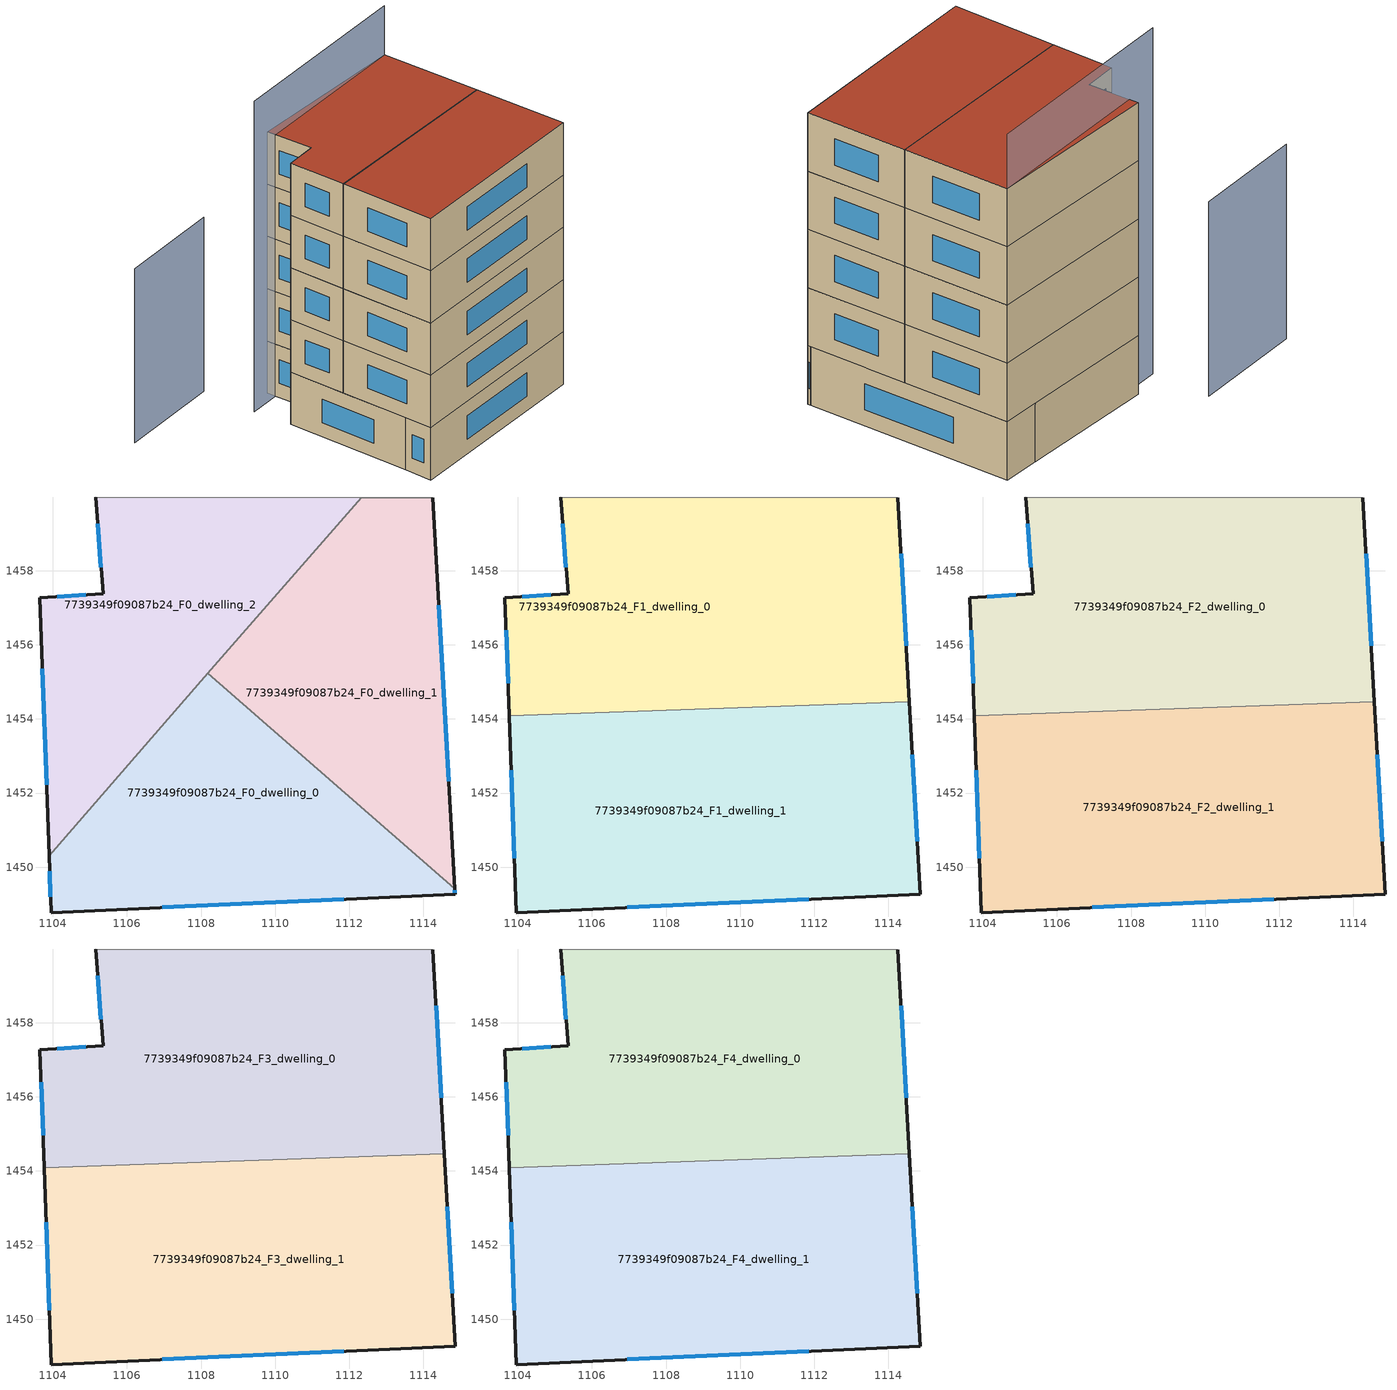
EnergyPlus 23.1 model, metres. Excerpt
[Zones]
7739349f09087b24_F0_dwelling_0
 floor ground (EU_floor_Construction): 1114.85,1449.42 1114.86,1449.27 1103.95,1448.77 1103.9,1450.31 1108.19,1455.23 z0
 wall outside (EU_wall_Construction): 1103.9,1450.31 1103.95,1448.77 1114.86,1449.27 1114.85,1449.42 z0:3
 wall to 7739349f09087b24_F0_dwelling_1 (EU_wall_Construction): 1114.85,1449.42 1108.19,1455.23 z0:3
 wall to 7739349f09087b24_F0_dwelling_2 (EU_wall_Construction): 1108.19,1455.23 1103.9,1450.31 z0:3
 window (EU_Window_Construction): 1114.86,1449.31 1114.85,1449.38 / 1106.95,1448.91 1111.86,1449.13 / 1103.91,1449.89 1103.94,1449.2 z0.83:2.17
7739349f09087b24_F0_dwelling_1
 floor ground (EU_floor_Construction): 1114.26,1459.98 1114.85,1449.42 1108.19,1455.23 1112.33,1459.98 z0
 wall outside (EU_wall_Construction): 1114.85,1449.42 1114.26,1459.98 z0:3
 wall adiabatic (EU_wall_Construction): 1114.26,1459.98 1112.33,1459.98 z0:3
 wall to 7739349f09087b24_F0_dwelling_2 (EU_wall_Construction): 1112.33,1459.98 1108.19,1455.23 z0:3
 window (EU_Window_Construction): 1114.69,1452.32 1114.42,1457.07 z0.83:2.17
7739349f09087b24_F0_dwelling_2
 floor ground (EU_floor_Construction): 1112.33,1459.98 1103.9,1450.31 1103.65,1457.28 1105.35,1457.38 1105.15,1459.98 z0
 wall outside (EU_wall_Construction): 1105.15,1459.98 1105.35,1457.38 1103.65,1457.28 1103.9,1450.31 z0:3
 wall adiabatic (EU_wall_Construction): 1112.33,1459.98 1105.15,1459.98 z0:3
 window (EU_Window_Construction): 1103.72,1455.36 1103.83,1452.23 / 1104.89,1457.35 1104.12,1457.31 / 1105.21,1459.27 1105.3,1458.1 z0.83:2.17
7739349f09087b24_F1_dwelling_0
 floor to 7739349f09087b24_F0_dwelling_2 (EU_floor_Construction): 1112.33,1459.98 1107.29,1454.2 1103.76,1454.08 1103.65,1457.28 1105.35,1457.38 1105.15,1459.98 z3
 floor to 7739349f09087b24_F0_dwelling_1 (EU_floor_Construction): 1114.26,1459.98 1114.57,1454.46 1109.28,1454.27 1108.19,1455.23 1112.33,1459.98 z3
 floor to 7739349f09087b24_F0_dwelling_0 (EU_floor_Construction): 1109.28,1454.27 1107.29,1454.2 1108.19,1455.23 z3
 wall outside (EU_wall_Construction): 1105.15,1459.98 1105.35,1457.38 1103.65,1457.28 1103.76,1454.08 / 1114.57,1454.46 1114.26,1459.98 z3:6
 wall adiabatic (EU_wall_Construction): 1114.26,1459.98 1105.15,1459.98 z3:6
 wall to 7739349f09087b24_F1_dwelling_1 (EU_wall_Construction): 1103.76,1454.08 1114.57,1454.46 z3:6
 window (EU_Window_Construction): 1105.21,1459.27 1105.3,1458.1 / 1114.48,1455.98 1114.35,1458.46 / 1103.68,1456.4 1103.73,1454.96 / 1104.89,1457.35 1104.12,1457.31 z3.83:5.17
7739349f09087b24_F1_dwelling_1
 floor to 7739349f09087b24_F0_dwelling_0 (EU_floor_Construction): 1114.85,1449.42 1114.86,1449.27 1103.95,1448.77 1103.9,1450.31 1107.29,1454.2 1109.28,1454.27 z3
 floor to 7739349f09087b24_F0_dwelling_2 (EU_floor_Construction): 1107.29,1454.2 1103.9,1450.31 1103.76,1454.08 z3
 floor to 7739349f09087b24_F0_dwelling_1 (EU_floor_Construction): 1114.57,1454.46 1114.85,1449.42 1109.28,1454.27 z3
 wall outside (EU_wall_Construction): 1103.76,1454.08 1103.95,1448.77 1114.86,1449.27 1114.57,1454.46 z3:6
 window (EU_Window_Construction): 1114.78,1450.7 1114.65,1453.03 / 1106.95,1448.91 1111.86,1449.13 / 1103.82,1452.62 1103.9,1450.23 z3.83:5.17
7739349f09087b24_F2_dwelling_0
 floor to 7739349f09087b24_F1_dwelling_0 (EU_floor_Construction): 1114.26,1459.98 1114.57,1454.46 1103.76,1454.08 1103.65,1457.28 1105.35,1457.38 1105.15,1459.98 z6
 wall outside (EU_wall_Construction): 1105.15,1459.98 1105.35,1457.38 1103.65,1457.28 1103.76,1454.08 / 1114.57,1454.46 1114.26,1459.98 z6:9
 wall adiabatic (EU_wall_Construction): 1114.26,1459.98 1105.15,1459.98 z6:9
 wall to 7739349f09087b24_F2_dwelling_1 (EU_wall_Construction): 1103.76,1454.08 1114.57,1454.46 z6:9
 window (EU_Window_Construction): 1105.21,1459.27 1105.3,1458.1 / 1114.48,1455.98 1114.35,1458.46 / 1103.68,1456.4 1103.73,1454.96 / 1104.89,1457.35 1104.12,1457.31 z6.83:8.17
7739349f09087b24_F2_dwelling_1
 floor to 7739349f09087b24_F1_dwelling_1 (EU_floor_Construction): 1114.57,1454.46 1114.86,1449.27 1103.95,1448.77 1103.76,1454.08 z6
 wall outside (EU_wall_Construction): 1103.76,1454.08 1103.95,1448.77 1114.86,1449.27 1114.57,1454.46 z6:9
 window (EU_Window_Construction): 1114.78,1450.7 1114.65,1453.03 / 1106.95,1448.91 1111.86,1449.13 / 1103.82,1452.62 1103.9,1450.23 z6.83:8.17
7739349f09087b24_F3_dwelling_0
 floor to 7739349f09087b24_F2_dwelling_0 (EU_floor_Construction): 1114.26,1459.98 1114.57,1454.46 1103.76,1454.08 1103.65,1457.28 1105.35,1457.38 1105.15,1459.98 z9
 wall outside (EU_wall_Construction): 1105.15,1459.98 1105.35,1457.38 1103.65,1457.28 1103.76,1454.08 / 1114.57,1454.46 1114.26,1459.98 z9:12
 wall adiabatic (EU_wall_Construction): 1114.26,1459.98 1105.15,1459.98 z9:12
 wall to 7739349f09087b24_F3_dwelling_1 (EU_wall_Construction): 1103.76,1454.08 1114.57,1454.46 z9:12
 window (EU_Window_Construction): 1105.21,1459.27 1105.3,1458.1 / 1114.48,1455.98 1114.35,1458.46 / 1103.68,1456.4 1103.73,1454.96 / 1104.89,1457.35 1104.12,1457.31 z9.83:11.17
7739349f09087b24_F3_dwelling_1
 floor to 7739349f09087b24_F2_dwelling_1 (EU_floor_Construction): 1114.57,1454.46 1114.86,1449.27 1103.95,1448.77 1103.76,1454.08 z9
 wall outside (EU_wall_Construction): 1103.76,1454.08 1103.95,1448.77 1114.86,1449.27 1114.57,1454.46 z9:12
 window (EU_Window_Construction): 1114.78,1450.7 1114.65,1453.03 / 1106.95,1448.91 1111.86,1449.13 / 1103.82,1452.62 1103.9,1450.23 z9.83:11.17
7739349f09087b24_F4_dwelling_0
 floor to 7739349f09087b24_F3_dwelling_0 (EU_floor_Construction): 1114.26,1459.98 1114.57,1454.46 1103.76,1454.08 1103.65,1457.28 1105.35,1457.38 1105.15,1459.98 z12
 wall outside (EU_wall_Construction): 1105.15,1459.98 1105.35,1457.38 1103.65,1457.28 1103.76,1454.08 / 1114.57,1454.46 1114.26,1459.98 z12:15
 wall adiabatic (EU_wall_Construction): 1114.26,1459.98 1105.15,1459.98 z12:15
 wall to 7739349f09087b24_F4_dwelling_1 (EU_wall_Construction): 1103.76,1454.08 1114.57,1454.46 z12:15
 window (EU_Window_Construction): 1105.21,1459.27 1105.3,1458.1 / 1114.48,1455.98 1114.35,1458.46 / 1103.68,1456.4 1103.73,1454.96 / 1104.89,1457.35 1104.12,1457.31 z12.83:14.17
 roof outside (EU_roof_Construction): 1114.57,1454.46 1114.26,1459.98 1105.15,1459.98 1105.35,1457.38 1103.65,1457.28 1103.76,1454.08 z15
7739349f09087b24_F4_dwelling_1
 floor to 7739349f09087b24_F3_dwelling_1 (EU_floor_Construction): 1114.57,1454.46 1114.86,1449.27 1103.95,1448.77 1103.76,1454.08 z12
 wall outside (EU_wall_Construction): 1103.76,1454.08 1103.95,1448.77 1114.86,1449.27 1114.57,1454.46 z12:15
 window (EU_Window_Construction): 1114.78,1450.7 1114.65,1453.03 / 1106.95,1448.91 1111.86,1449.13 / 1103.82,1452.62 1103.9,1450.23 z12.83:14.17
 roof outside (EU_roof_Construction): 1114.86,1449.27 1114.57,1454.46 1103.76,1454.08 1103.95,1448.77 z15
shading: 1114.26,1459.98 1103.45,1459.41 z0:17.8; 1103.35,1462.48 1097.55,1462.14 z0:10
[Building]
EU S2 Campaign: North Axis=0; Terrain=City; Solar Distribution=FullExterior
[Site:Location]
Lyon-Bron: Latitude=45.75; Longitude=5; Time Zone=1; Elevation=198
[SizingPeriod:WeatherFileDays]
AnnualSizingPeriod: Begin Month=1; Begin Day of Month=1; End Month=12; End Day of Month=31; Day of Week for Start Day=Monday; Use Weather File Daylight Saving Period=No; Use Weather File Rain and Snow Indicators=No
[MATERIAL]
EU_InternalMass_Material: Roughness=MediumRough; Thickness=0.1; Conductivity=1; Density=1800; Specific Heat=900; Thermal Absorptance=0.9; Solar Absorptance=0.7; Visible Absorptance=0.7
[MATERIAL:NOMASS] Roughness=MediumRough; Thermal Absorptance=0.9; Solar Absorptance=0.7; Visible Absorptance=0.7
Name | Thermal Resistance
EU_wall_NoMass | 0.87146
EU_roof_NoMass | 0.842276
EU_floor_NoMass | 0.496999
[WINDOWMATERIAL:SIMPLEGLAZINGSYSTEM]
EU_Window_SimpleGlazing: UFactor=2.2525; Solar Heat Gain Coefficient=0.76; Visible Transmittance=0.76
[CONSTRUCTION]
EU_wall_Construction: EU_wall_NoMass
EU_roof_Construction: EU_roof_NoMass
EU_floor_Construction: EU_floor_NoMass
EU_Window_Construction: EU_Window_SimpleGlazing
EU_InternalMass_Construction: EU_InternalMass_Material
[ZONE] Type=1; Multiplier=1; Ceiling Height=autocalculate; Floor Area=autocalculate; Part of Total Floor Area=Yes
Name | Volume
7739349f09087b24_F0_dwelling_0 | 114.141
7739349f09087b24_F1_dwelling_0; 7739349f09087b24_F2_dwelling_0; 7739349f09087b24_F3_dwelling_0; 7739349f09087b24_F4_dwelling_0 | 171.229
7739349f09087b24_F0_dwelling_1 | 114.161
7739349f09087b24_F1_dwelling_1; 7739349f09087b24_F2_dwelling_1; 7739349f09087b24_F3_dwelling_1; 7739349f09087b24_F4_dwelling_1 | 171.237
7739349f09087b24_F0_dwelling_2 | 114.157
[INTERNALMASS] Construction=EU_InternalMass_Construction
Name | Zone or ZoneList | Surface Area
7739349f09087b24_F0_dwelling_0_EU_InternalMass | 7739349f09087b24_F0_dwelling_0 | 38.0459
7739349f09087b24_F0_dwelling_1_EU_InternalMass | 7739349f09087b24_F0_dwelling_1 | 38.054
7739349f09087b24_F0_dwelling_2_EU_InternalMass | 7739349f09087b24_F0_dwelling_2 | 38.0529
7739349f09087b24_F1_dwelling_0_EU_InternalMass | 7739349f09087b24_F1_dwelling_0 | 57.0765
7739349f09087b24_F1_dwelling_1_EU_InternalMass | 7739349f09087b24_F1_dwelling_1 | 57.0789
7739349f09087b24_F2_dwelling_0_EU_InternalMass | 7739349f09087b24_F2_dwelling_0 | 57.0765
7739349f09087b24_F2_dwelling_1_EU_InternalMass | 7739349f09087b24_F2_dwelling_1 | 57.0789
7739349f09087b24_F3_dwelling_0_EU_InternalMass | 7739349f09087b24_F3_dwelling_0 | 57.0765
7739349f09087b24_F3_dwelling_1_EU_InternalMass | 7739349f09087b24_F3_dwelling_1 | 57.0789
7739349f09087b24_F4_dwelling_0_EU_InternalMass | 7739349f09087b24_F4_dwelling_0 | 57.0765
7739349f09087b24_F4_dwelling_1_EU_InternalMass | 7739349f09087b24_F4_dwelling_1 | 57.0789
[OTHEREQUIPMENT] Fuel Type=Electricity; Design Level Calculation Method=Watts/Area; Power per Zone Floor Area=1; Fraction Latent=0; Fraction Radiant=0; Fraction Lost=0; Carbon Dioxide Generation Rate=0; EndUse Subcategory=EU_Step8_InternalGains
Name | Zone or ZoneList or Space or SpaceList | Schedule
EU_Step8_InternalGain_7739349f09087b24_F0_dwelling_0_f000 | 7739349f09087b24_F0_dwelling_0 | EU_Step8_GainSchedule_7739349f09087b24_F0_dwelling_0_f000
EU_Step8_InternalGain_7739349f09087b24_F0_dwelling_1_f000 | 7739349f09087b24_F0_dwelling_1 | EU_Step8_GainSchedule_7739349f09087b24_F0_dwelling_1_f000
EU_Step8_InternalGain_7739349f09087b24_F0_dwelling_2_f000 | 7739349f09087b24_F0_dwelling_2 | EU_Step8_GainSchedule_7739349f09087b24_F0_dwelling_2_f000
EU_Step8_InternalGain_7739349f09087b24_F1_dwelling_0_f000 | 7739349f09087b24_F1_dwelling_0 | EU_Step8_GainSchedule_7739349f09087b24_F1_dwelling_0_f000
EU_Step8_InternalGain_7739349f09087b24_F1_dwelling_1_f000 | 7739349f09087b24_F1_dwelling_1 | EU_Step8_GainSchedule_7739349f09087b24_F1_dwelling_1_f000
EU_Step8_InternalGain_7739349f09087b24_F2_dwelling_0_f000 | 7739349f09087b24_F2_dwelling_0 | EU_Step8_GainSchedule_7739349f09087b24_F2_dwelling_0_f000
EU_Step8_InternalGain_7739349f09087b24_F2_dwelling_1_f000 | 7739349f09087b24_F2_dwelling_1 | EU_Step8_GainSchedule_7739349f09087b24_F2_dwelling_1_f000
EU_Step8_InternalGain_7739349f09087b24_F3_dwelling_0_f000 | 7739349f09087b24_F3_dwelling_0 | EU_Step8_GainSchedule_7739349f09087b24_F3_dwelling_0_f000
EU_Step8_InternalGain_7739349f09087b24_F3_dwelling_1_f000 | 7739349f09087b24_F3_dwelling_1 | EU_Step8_GainSchedule_7739349f09087b24_F3_dwelling_1_f000
EU_Step8_InternalGain_7739349f09087b24_F4_dwelling_0_f000 | 7739349f09087b24_F4_dwelling_0 | EU_Step8_GainSchedule_7739349f09087b24_F4_dwelling_0_f000
EU_Step8_InternalGain_7739349f09087b24_F4_dwelling_1_f000 | 7739349f09087b24_F4_dwelling_1 | EU_Step8_GainSchedule_7739349f09087b24_F4_dwelling_1_f000
[ZONEVENTILATION:DESIGNFLOWRATE] Schedule=EU_AlwaysOn; Design Flow Rate Calculation Method=AirChanges/Hour; Air Changes per Hour=0.425; Ventilation Type=Natural; Fan Pressure Rise=0; Fan Total Efficiency=1; Constant Term Coefficient=1; Temperature Term Coefficient=0; Velocity Term Coefficient=0; Velocity Squared Term Coefficient=0; Minimum Indoor Temperature=-100; Maximum Indoor Temperature=100; Delta Temperature=-100; Minimum Outdoor Temperature=-100; Maximum Outdoor Temperature=100; Maximum Wind Speed=40
Name | Zone or ZoneList or Space or SpaceList
EU_ConstantAir_7739349f09087b24_F0_dwelling_0 | 7739349f09087b24_F0_dwelling_0
EU_ConstantAir_7739349f09087b24_F0_dwelling_1 | 7739349f09087b24_F0_dwelling_1
EU_ConstantAir_7739349f09087b24_F0_dwelling_2 | 7739349f09087b24_F0_dwelling_2
EU_ConstantAir_7739349f09087b24_F1_dwelling_0 | 7739349f09087b24_F1_dwelling_0
EU_ConstantAir_7739349f09087b24_F1_dwelling_1 | 7739349f09087b24_F1_dwelling_1
EU_ConstantAir_7739349f09087b24_F2_dwelling_0 | 7739349f09087b24_F2_dwelling_0
EU_ConstantAir_7739349f09087b24_F2_dwelling_1 | 7739349f09087b24_F2_dwelling_1
EU_ConstantAir_7739349f09087b24_F3_dwelling_0 | 7739349f09087b24_F3_dwelling_0
EU_ConstantAir_7739349f09087b24_F3_dwelling_1 | 7739349f09087b24_F3_dwelling_1
EU_ConstantAir_7739349f09087b24_F4_dwelling_0 | 7739349f09087b24_F4_dwelling_0
EU_ConstantAir_7739349f09087b24_F4_dwelling_1 | 7739349f09087b24_F4_dwelling_1
[HVACTEMPLATE:THERMOSTAT] Constant Heating Setpoint=20; Constant Cooling Setpoint=50
EU_HeatOnly_7739349f09087b24_F0_dwelling_0; EU_HeatOnly_7739349f09087b24_F0_dwelling_1; EU_HeatOnly_7739349f09087b24_F0_dwelling_2; EU_HeatOnly_7739349f09087b24_F1_dwelling_0; EU_HeatOnly_7739349f09087b24_F1_dwelling_1; EU_HeatOnly_7739349f09087b24_F2_dwelling_0; EU_HeatOnly_7739349f09087b24_F2_dwelling_1; EU_HeatOnly_7739349f09087b24_F3_dwelling_0; EU_HeatOnly_7739349f09087b24_F3_dwelling_1; EU_HeatOnly_7739349f09087b24_F4_dwelling_0; EU_HeatOnly_7739349f09087b24_F4_dwelling_1
[HVACTEMPLATE:ZONE:IDEALLOADSAIRSYSTEM] System Availability Schedule=EU_AlwaysOn; Maximum Heating Supply Air Temperature=50; Minimum Cooling Supply Air Temperature=13; Maximum Heating Supply Air Humidity Ratio=0.0156; Minimum Cooling Supply Air Humidity Ratio=0.0077; Heating Limit=NoLimit; Cooling Limit=NoLimit; Heating Availability Schedule=EU_AlwaysOn; Cooling Availability Schedule=EU_CoolingOff; Dehumidification Control Type=ConstantSensibleHeatRatio; Cooling Sensible Heat Ratio=0.7; Dehumidification Setpoint=60; Humidification Control Type=None; Humidification Setpoint=30; Outdoor Air Method=None; Outdoor Air Flow Rate per Person=0.00944; Outdoor Air Flow Rate per Zone Floor Area=0; Outdoor Air Flow Rate per Zone=0; Demand Controlled Ventilation Type=None; Outdoor Air Economizer Type=NoEconomizer; Heat Recovery Type=None; Sensible Heat Recovery Effectiveness=0.7; Latent Heat Recovery Effectiveness=0.65
Name | Template Thermostat
7739349f09087b24_F0_dwelling_0 | EU_HeatOnly_7739349f09087b24_F0_dwelling_0
7739349f09087b24_F0_dwelling_1 | EU_HeatOnly_7739349f09087b24_F0_dwelling_1
7739349f09087b24_F0_dwelling_2 | EU_HeatOnly_7739349f09087b24_F0_dwelling_2
7739349f09087b24_F1_dwelling_0 | EU_HeatOnly_7739349f09087b24_F1_dwelling_0
7739349f09087b24_F1_dwelling_1 | EU_HeatOnly_7739349f09087b24_F1_dwelling_1
7739349f09087b24_F2_dwelling_0 | EU_HeatOnly_7739349f09087b24_F2_dwelling_0
7739349f09087b24_F2_dwelling_1 | EU_HeatOnly_7739349f09087b24_F2_dwelling_1
7739349f09087b24_F3_dwelling_0 | EU_HeatOnly_7739349f09087b24_F3_dwelling_0
7739349f09087b24_F3_dwelling_1 | EU_HeatOnly_7739349f09087b24_F3_dwelling_1
7739349f09087b24_F4_dwelling_0 | EU_HeatOnly_7739349f09087b24_F4_dwelling_0
7739349f09087b24_F4_dwelling_1 | EU_HeatOnly_7739349f09087b24_F4_dwelling_1
[SIZING:ZONE] Zone Cooling Design Supply Air Temperature Input Method=SupplyAirTemperature; Zone Cooling Design Supply Air Temperature=13; Zone Heating Design Supply Air Temperature Input Method=SupplyAirTemperature; Zone Heating Design Supply Air Temperature=50; Zone Cooling Design Supply Air Humidity Ratio=0.008; Zone Heating Design Supply Air Humidity Ratio=0.008; Cooling Design Air Flow Method=DesignDay; Cooling Design Air Flow Rate=0; Cooling Minimum Air Flow per Zone Floor Area=0.000762; Cooling Minimum Air Flow=0; Cooling Minimum Air Flow Fraction=0.2; Heating Design Air Flow Method=DesignDay; Heating Design Air Flow Rate=0; Heating Maximum Air Flow per Zone Floor Area=0.002032; Heating Maximum Air Flow=0.141576; Heating Maximum Air Flow Fraction=0.3; Account for Dedicated Outdoor Air System=No; Dedicated Outdoor Air System Control Strategy=NeutralSupplyAir; Dedicated Outdoor Air Low Setpoint Temperature for Design=autosize; Dedicated Outdoor Air High Setpoint Temperature for Design=autosize; Zone Load Sizing Method=Sensible Load Only No Latent Load; Zone Latent Cooling Design Supply Air Humidity Ratio Input Method=HumidityRatioDifference; Zone Cooling Design Supply Air Humidity Ratio Difference=0.005; Zone Latent Heating Design Supply Air Humidity Ratio Input Method=HumidityRatioDifference; Zone Humidification Design Supply Air Humidity Ratio Difference=0.005
7739349f09087b24_F0_dwelling_0; 7739349f09087b24_F0_dwelling_1; 7739349f09087b24_F0_dwelling_2; 7739349f09087b24_F1_dwelling_0; 7739349f09087b24_F1_dwelling_1; 7739349f09087b24_F2_dwelling_0; 7739349f09087b24_F2_dwelling_1; 7739349f09087b24_F3_dwelling_0; 7739349f09087b24_F3_dwelling_1; 7739349f09087b24_F4_dwelling_0; 7739349f09087b24_F4_dwelling_1
[SCHEDULE:CONSTANT]
Name | Hourly Value
EU_AlwaysOn | 1
EU_CoolingOff | 0
[SCHEDULE:FILE] Column Number=1; Rows to Skip at Top=0; Number of Hours of Data=8760; Column Separator=Comma; Interpolate to Timestep=No; Minutes per Item=60; Adjust Schedule for Daylight Savings=Yes
Name | File
EU_Step8_GainSchedule_7739349f09087b24_F0_dwelling_0_f000 | ../../schedules/7739349f09087b24/7739349f09087b24_F0_dwelling_0_f000_gain.csv
EU_Step8_GainSchedule_7739349f09087b24_F0_dwelling_1_f000 | ../../schedules/7739349f09087b24/7739349f09087b24_F0_dwelling_1_f000_gain.csv
EU_Step8_GainSchedule_7739349f09087b24_F0_dwelling_2_f000 | ../../schedules/7739349f09087b24/7739349f09087b24_F0_dwelling_2_f000_gain.csv
EU_Step8_GainSchedule_7739349f09087b24_F1_dwelling_0_f000 | ../../schedules/7739349f09087b24/7739349f09087b24_F1_dwelling_0_f000_gain.csv
EU_Step8_GainSchedule_7739349f09087b24_F1_dwelling_1_f000 | ../../schedules/7739349f09087b24/7739349f09087b24_F1_dwelling_1_f000_gain.csv
EU_Step8_GainSchedule_7739349f09087b24_F2_dwelling_0_f000 | ../../schedules/7739349f09087b24/7739349f09087b24_F2_dwelling_0_f000_gain.csv
EU_Step8_GainSchedule_7739349f09087b24_F2_dwelling_1_f000 | ../../schedules/7739349f09087b24/7739349f09087b24_F2_dwelling_1_f000_gain.csv
EU_Step8_GainSchedule_7739349f09087b24_F3_dwelling_0_f000 | ../../schedules/7739349f09087b24/7739349f09087b24_F3_dwelling_0_f000_gain.csv
EU_Step8_GainSchedule_7739349f09087b24_F3_dwelling_1_f000 | ../../schedules/7739349f09087b24/7739349f09087b24_F3_dwelling_1_f000_gain.csv
EU_Step8_GainSchedule_7739349f09087b24_F4_dwelling_0_f000 | ../../schedules/7739349f09087b24/7739349f09087b24_F4_dwelling_0_f000_gain.csv
EU_Step8_GainSchedule_7739349f09087b24_F4_dwelling_1_f000 | ../../schedules/7739349f09087b24/7739349f09087b24_F4_dwelling_1_f000_gain.csv
